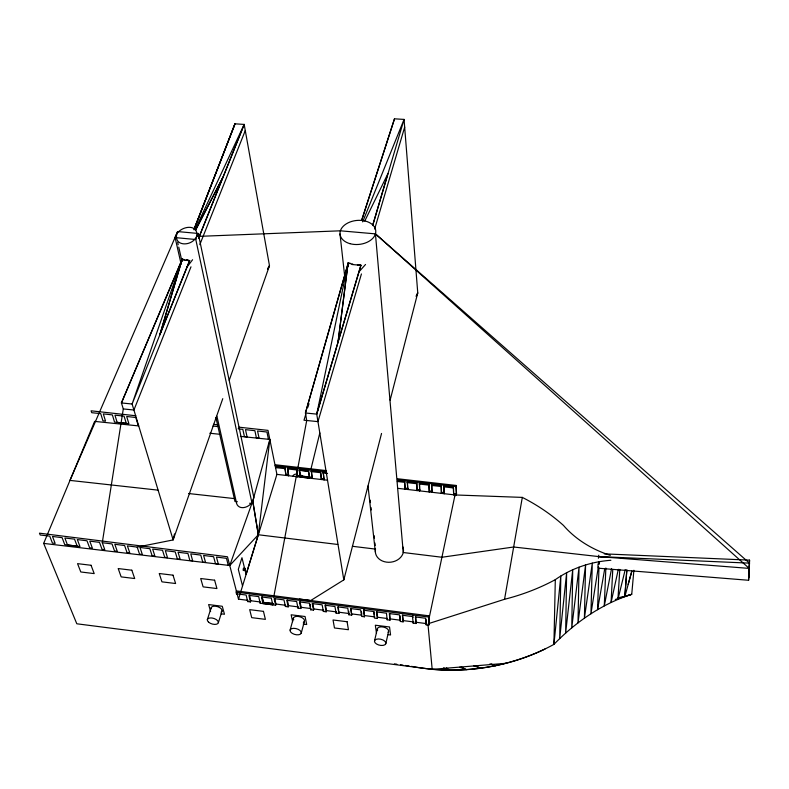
<?xml version="1.0" encoding="UTF-8"?>
<svg xmlns="http://www.w3.org/2000/svg" width="789" height="789" viewBox="0 0 789 789"><rect width="100%" height="100%" fill="white"/><g stroke="black" fill="none" stroke-linecap="round" stroke-linejoin="round"><path stroke-width="1.18" d="M604.266 553.868L749.54 560.131L748.603 580.27L598.407 568.218A7.328 0.858 -86 0 1 598.013 563.859M610.883 560.269C591.099 561.738 571.561 568.188 555.308 579.659L553.927 644.366C517.061 664.683 474.021 672.938 432.185 669.358L76.809 623.783L43.671 543.404L94.631 421.385L138.736 425.932M749.175 571.976L749.55 560.17M249.63 503.244L252.076 503.54L195.8 239.511C202.073 222.192 178.235 224.993 175.109 237.588L181.095 263.98M598.959 567.853L597.569 609.69C581.523 619.178 566.896 630.983 553.927 644.366L560.831 576.009L559.687 638.607L566.64 572.696L565.634 633.103L572.725 569.747L571.749 627.857L579.047 567.163L578.012 622.876L585.576 564.954L584.412 618.172L592.292 563.129L590.941 613.773L598.397 566.551M599.078 564.165L599.167 561.709L598.782 564.125M748.899 577.272L749.491 563.139L375.446 233.869L340.375 230.812L196.668 236.453C191.589 247.47 171.331 246.533 177.614 231.572L198.236 233.465L253.9 497.77L229.757 565.506L43.671 543.404M605.853 568.011L604.285 605.922L597.569 609.69L604.69 569.047M612.747 569.757L611.081 602.49L604.285 605.922L611.593 568.504M619.799 569.431L617.935 599.403L611.081 602.49L618.32 569.323M618.122 597.845L624.868 596.287L626.851 569.707M626.801 570.388L624.829 596.671L617.935 599.403L625.233 569.579M603.437 557.113L513.659 547.004L441.929 557.251L403.258 552.517L375.446 233.869L749.215 568.405L748.603 580.27M633.883 570.26L631.742 594.314L624.829 596.671L631.861 571.098M299.475 599.078L309.367 600.281L309.051 601.553L343.807 579.885L316.734 414.117L338.037 342.16L348.018 263.279L352.762 264.029M344.122 577.449L343.807 579.885L381.541 433.457M338.037 342.16L348.127 262.905L350.464 263.348M249.531 595.261L250.774 600.735L250.419 601.918L247.647 601.563L246.138 595.014L236.434 593.831L236.355 590.912L227.488 556.778L39.45 533.167L40.209 535.001L49.746 536.125L52.419 543.069L55.151 543.414L52.488 536.451L62.124 537.664L64.737 544.627L67.479 544.972L64.876 538.009L74.511 539.143L77.204 546.126L67.617 544.992L79.985 546.56L77.312 539.568L86.997 540.79L89.621 547.773L92.372 548.128L89.778 541.136L99.493 542.359L102.037 549.351L104.809 549.696L102.274 542.714L123.291 408.939L121.388 402.814M250.419 601.918L248.92 595.35L258.703 596.622L260.153 603.191L262.934 603.555L263.279 602.372L262.096 596.888L263.427 602.382L263.082 603.565L275.627 605.202L274.128 598.614L283.971 599.896L285.411 606.485L288.212 606.849L286.782 600.261L296.654 601.543L298.025 608.132L300.836 608.497L299.475 601.908L309.377 603.191L310.679 609.779L313.489 610.144L312.207 603.555L322.139 604.847L323.362 611.426L326.182 611.8L324.979 605.212L334.93 606.504L336.084 613.092L338.915 613.457L337.781 606.869L347.762 608.161L348.846 614.749L351.687 615.124L350.622 608.536L360.632 609.838L361.638 616.416L364.488 616.791L363.502 610.203L373.542 611.505L374.469 618.093L377.329 618.468L376.412 611.879L386.452 613.181L387.152 619.75L390.022 620.124L389.332 613.556L399.471 614.868L400.25 621.456L403.12 621.831L402.36 615.242L412.489 616.554L413.189 623.142L416.069 623.517L415.389 616.929L425.547 618.251L426.178 624.829L427.668 625.026L429.029 624.868L429.344 623.359L504.546 599.285L522.308 497.395L455.026 494.95L398.06 488.371M273.753 596.987L306.714 420.498L305.432 412.992L347.584 265.222M316.734 414.117L347.9 264.177L305.432 412.992L316.734 414.117L360.889 265.104M426.178 624.829L426.011 619.227M453.419 486.833L453.626 494.792L453.419 486.833L443.891 485.738L444.148 493.697L443.891 485.738M429.029 624.868L428.565 615.775L236.355 590.912M456.308 494.742L456.042 485.442L397.666 478.765M428.94 619.03L455.253 493.884L456.535 493.667L456.042 485.442M454.809 496.015L455.026 494.959M456.259 494.999L456.535 493.667M252.076 503.54L269.828 439.424L268.438 439.276L266.958 432.027L257.559 430.981L259.088 438.23L256.415 437.934L254.877 430.686L245.497 429.64L247.085 436.889L244.432 436.593L242.815 429.344L238.12 428.831M416.069 623.517L415.764 616.811M413.189 623.142L413.456 621.929M441.169 485.432L441.436 493.381L441.169 485.432L431.672 484.338L431.987 492.287L431.672 484.338M174.468 533.956L173.136 539.932L137.197 547.102L127.384 545.87L129.781 552.852L126.999 552.507L124.593 545.515L114.809 544.292L117.275 551.274L114.504 550.919L112.028 543.937L102.274 542.714M403.12 621.831L402.755 615.124M428.96 484.032L429.285 491.981L428.96 484.032L419.452 482.937L419.689 490.866L419.452 482.937M390.022 620.124L389.727 613.438M385.782 643.745A5.819 3.057 13.3 0 0 378.286 638.962A5.819 3.057 13.3 0 0 376.442 643.952A5.819 3.057 13.3 0 0 385.782 643.745L388.553 631.614M387.152 619.75L387.429 618.537L377.615 617.254L376.856 611.771M416.75 482.631L416.996 490.561L416.75 482.631L407.341 481.556L407.775 489.496L407.341 481.556M374.558 640.707L377.398 628.606M377.329 618.468L377.615 617.254M404.639 481.241L405.092 489.18L404.639 481.241L397.577 480.432M364.488 616.791L363.798 609M311.004 468.844L319.831 432.934M351.687 615.124L351.095 608.427M348.846 614.749L348.787 611.357M338.915 613.457L338.274 606.771M390.131 400.102L417.756 292.887L404.057 119.415L394.5 118.814L361.599 220.407M336.084 613.092L336.39 611.889L326.498 610.597L325.492 605.114M323.362 611.426L323.677 610.232L313.815 608.95L312.75 603.457M326.182 611.8L326.498 610.597M313.489 610.144L313.815 608.95M310.679 609.779L311.004 608.585L301.161 607.303L300.037 601.81M301.23 633.094A5.76 2.998 15.1 0 0 293.577 628.33A5.76 2.998 15.1 0 0 292.196 633.33A5.76 2.998 15.1 0 0 301.23 633.094L304.475 621.16M300.836 608.497L301.161 607.303M290.096 630.095L293.409 618.172M298.025 608.132L298.36 606.938L288.547 605.656L287.364 600.163M628.162 584.402L631.782 571.335M323.194 471.911L324.032 479.82L323.194 471.911L326.666 472.305M285.411 606.485L285.746 605.291L275.972 604.019L274.72 598.526M320.551 471.605L321.399 479.515L320.551 471.605L311.3 470.55L312.197 478.459L311.3 470.55M288.212 606.849L288.547 605.656M275.627 605.202L275.972 604.019M263.082 603.565L272.816 604.769L273.162 603.585L263.279 602.372M309.564 478.075L308.647 470.165L299.445 469.189L300.264 477.079L309.564 478.075L308.341 471.211L299.13 470.224L300.402 477.089L327.494 480.225M308.647 470.165L308.361 471.289L299.13 470.224M270.883 604.591L271.229 603.398M307.74 477.937L308.045 476.901L312.503 477.414M372.684 225.575L387.941 173.56L364.755 221.058M361.431 273.951L317.957 421.622L303.992 420.221L305.777 414.324M374.657 229.027L404.668 127.118M299.445 469.189L300.264 477.079L276.919 474.376L267.994 430.38L238.889 427.165M300.402 477.089L300.708 476.053L309.86 477.029M222.774 398.662L173.136 539.932L132.108 404.017L121.427 402.942L182.328 258.753L159.832 334.802L182.22 259.117L184.084 259.512M260.153 603.191L260.498 602.007L250.774 600.735M296.812 468.883L297.64 476.773L296.812 468.883L287.61 467.828L288.488 475.718L287.61 467.828M372.714 225.2L404.057 119.415L362.674 221.877M338.017 342.031L360.967 265.321L357.466 264.66M247.647 601.563L248.002 600.38L238.485 599.137L236.799 592.647L236.434 593.831M284.997 467.552L285.884 475.412L284.997 467.552L275.874 466.585L275.509 464.79L326.399 470.609M307.917 407.252L308.982 403.721M347.969 264.197L348.127 262.905M238.485 599.137L276.919 474.376M275.509 464.79L275.183 465.826L326.074 471.654M275.874 466.585L275.548 467.621L284.681 468.597M218.366 622.669L222.064 610.903M207.329 619.69L211.087 607.944M361.717 220.269L394.5 118.814M183.955 259.946L181.963 259.995L132.108 404.017L189.656 260.449M229.234 380.268L269.483 265.725L244.176 124.425L235.033 123.824L194.281 228.662M243.781 570.131C242.696 572.232 243.239 566.482 243.969 568.396M194.202 229.165L235.014 123.695L193.936 229.777M198.503 238.534L222.873 177.367L195.504 230.191M190.987 266.81L133.923 410.014L123.291 408.939M199.814 244.649L245.28 130.57M198.65 238.012L244.176 124.425L195.08 229.629M222.892 177.466L244.176 124.425M159.802 334.704L189.646 260.666L186.638 259.877M416.355 296.299L417.756 292.887L416.109 296.161M121.427 402.942L181.983 259.936M177.614 231.572L69.974 480.402L157.978 490.137M195.406 230.437L222.873 177.367M196.668 236.453L198.236 233.465M267.708 268.95L269.483 265.725L267.649 268.911M242.539 586L238.317 569.352L241.957 557.724L246.099 574.441L258.319 534.755L252.697 500.62C250.291 508.057 237.065 511.44 236.167 501.4L216.936 416.237M187.003 267.077L192.585 259.729M358.857 271.958L365.524 264.483M544.962 649.031C503.776 668.747 456.328 674.832 411.483 666.35M615.321 599.472L631.742 594.314L624.868 596.287M506.035 663.312L432.185 669.358L428.042 625.006M749.491 563.139L598.614 556.57A7.328 0.858 -86 0 0 598.387 558.247M749.215 568.405L598.614 556.57A7.328 0.671 -88 0 1 598.792 555.19M347.762 264.118L348.215 266.613M351.953 264.502L360.967 265.321L357.447 264.769M175.109 237.588L195.8 239.511M184.33 260.163L189.646 260.666L185.938 259.897M209.795 433.25L219.598 434.256M240.418 436.396L269.828 439.424L258.328 534.735L229.757 565.506L228.277 565.318L226.453 558.326L216.442 557.064L218.326 564.056L215.486 563.701L213.592 556.709L203.611 555.456L205.564 562.449L202.734 562.084L200.761 555.091L190.78 553.839L192.654 560.811L189.833 560.456L187.94 553.484L178.058 552.241L180.158 559.233L177.347 558.878L175.227 551.886L165.335 550.643L167.505 557.626L164.704 557.271L162.514 550.288L152.652 549.045L154.891 556.038L152.099 555.683L149.831 548.69L139.998 547.458L142.316 554.44L139.525 554.095L137.197 547.102M135.856 415.764L91.09 410.813L91.721 412.706L100.716 413.623L102.935 420.803L105.519 421.089L103.3 413.89L112.373 414.896L114.543 422.095L117.127 422.381L114.967 415.182L124.051 416.109L126.289 423.328L117.265 422.401L128.903 423.703L126.674 416.484L135.797 417.489L137.986 424.709M213.415 424.344L218.267 424.886M212.991 426.04L217.646 426.563M188.591 493.529L234.55 498.609M397.409 479.82L455.815 486.507M287.295 468.873L296.496 469.928M310.994 471.585L320.245 472.65M322.898 472.956L327.534 473.489M397.321 481.497L404.392 482.306M407.085 482.612L416.503 483.696M419.206 484.002L428.723 485.097M431.435 485.403L440.943 486.497M443.655 486.813L453.192 487.898M286.19 474.376L288.804 474.682M297.956 475.737L300.57 476.033M321.695 478.479L324.328 478.775M405.339 488.125L408.021 488.43M417.243 489.496L419.926 489.811M429.532 490.916L432.224 491.222M441.672 492.316L444.375 492.632M453.843 493.717L455.253 493.884M300.708 476.053L308.045 476.901M237.4 501.755L234.954 501.459L215.91 417.499M337.741 544.469L258.328 534.755L252.697 500.62M352.397 546.284L375.613 549.114M221.088 613.822L224.47 614.246L222.271 606.268L208.631 604.581L210.604 611.416M303.242 624.079L306.694 624.503L305.067 616.515L291.151 614.799L292.63 621.643M388.218 634.681L390.565 634.977L389.539 626.979L375.337 625.223L376.471 633.212M235.98 592.095L428.309 616.998M263.427 602.382L273.605 603.713M339.221 612.254L349.142 613.546M351.983 613.921L361.934 615.213M364.784 615.588L374.755 616.89M390.299 618.911L400.516 620.243M403.396 620.618L413.909 621.979M416.247 622.284L426.76 623.645M394.431 663.874L396.867 664.23M400.516 664.762L402.952 665.117M405.388 665.472L409.047 666.005M489.88 663.953L495.739 665.689L491.152 663.934M610.321 555.348C592.49 549.667 575.783 539.646 563.464 525.415A203.74 171.795 -6.2 0 0 522.308 497.395M473.775 665.877L480.649 668.184L475.077 665.64M459.592 667.228L466.378 669.644L461.131 666.813M443.605 667.849L449.247 670.127L446.515 667.918M272.816 604.769L271.298 598.18L261.504 596.987L262.934 603.555M177.663 242.312L178.206 244.708M178.748 247.105L181.993 261.504M310.136 604.187L310.57 606.386M361.431 611.919L361.766 614.118M373.986 611.396L374.45 614.69M348.018 263.279L348.324 265.715M400.003 615.844L400.388 619.138M370.189 500.147L370.465 502.603M371.008 507.495L371.274 509.95M374.124 535.652L374.39 538.108M374.933 543L375.209 545.455M340 233.968L344.754 276.801M368.019 486.024L375.367 552.103M412.755 615.341L412.992 617.531M428.565 615.775L429.285 623.645M555.308 579.659A185.79 142.513 -3.6 0 1 504.546 599.285M402.706 546.639A14.103 11.381 -5.7 0 1 391.009 562.153A14.103 11.381 -5.7 0 1 375.426 550.101M293.764 619.829A5.73 3.018 15.1 0 1 295.993 616.465A5.73 3.018 15.1 0 1 303.104 618.389A5.73 3.018 15.1 0 1 303.331 622.413M377.625 630.263A5.789 3.077 13.3 0 1 383.286 627.028A5.789 3.077 13.3 0 1 388.089 632.314M211.146 608.753A5.691 2.949 16.8 0 1 217.823 606.721A5.691 2.949 16.8 0 1 221.048 612.156M293.035 476.033A5.316 3.166 16.3 0 1 297.532 474.081M300.195 474.81A5.316 3.166 16.3 0 1 302.976 477.098M244.551 569.688C245.162 573.406 245.616 564.973 244.551 569.688M91.051 565.279L77.549 563.652L80.794 571.976L94.207 573.603L91.051 565.279M131.822 570.21L118.192 568.553L121.161 576.887L134.702 578.534L131.822 570.21M173.018 575.181L159.24 573.514L161.932 581.848L175.612 583.515L173.018 575.181M214.618 580.211L200.702 578.524L203.108 586.868L216.926 588.545L214.618 580.211M263.467 611.367L249.689 609.66L251.701 617.649L265.38 619.355L263.467 611.367M347.091 621.722L333.037 619.986L334.467 627.975L348.422 629.711L347.091 621.722M349.941 243.663A17.95 12.042 -5.5 0 0 375.751 230.704A17.95 12.042 -5.5 0 0 347.959 222.912A17.95 12.042 -5.5 0 0 349.941 243.663M208.562 622.156A5.72 2.929 16.8 0 0 218.03 623.359A5.72 2.929 16.8 0 0 211.945 617.994A5.72 2.929 16.8 0 0 208.562 622.156"/></g></svg>
